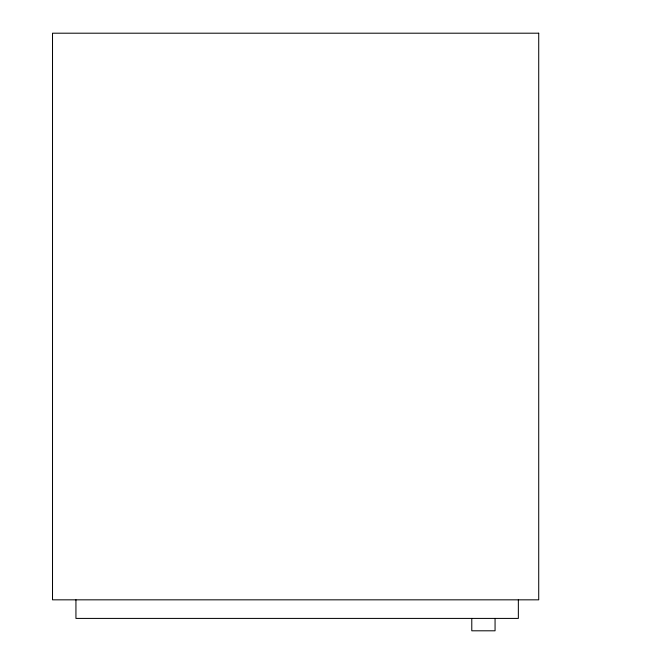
<?xml version="1.0" encoding="UTF-8"?>
<svg xmlns="http://www.w3.org/2000/svg" width="664" height="664" viewBox="0 0 664 664"><rect width="100%" height="100%" fill="white"/><g stroke="black" fill="none" stroke-linecap="round" stroke-linejoin="round"><path stroke-width="1" d="M518.352 599.833L518.352 618.416L75.937 618.416L75.937 599.833M495.062 618.416L495.062 630.8L471.78 630.8L471.78 618.416M538.72 33.2L52.514 33.2L52.514 599.833L538.72 599.833L538.72 33.2"/></g></svg>
